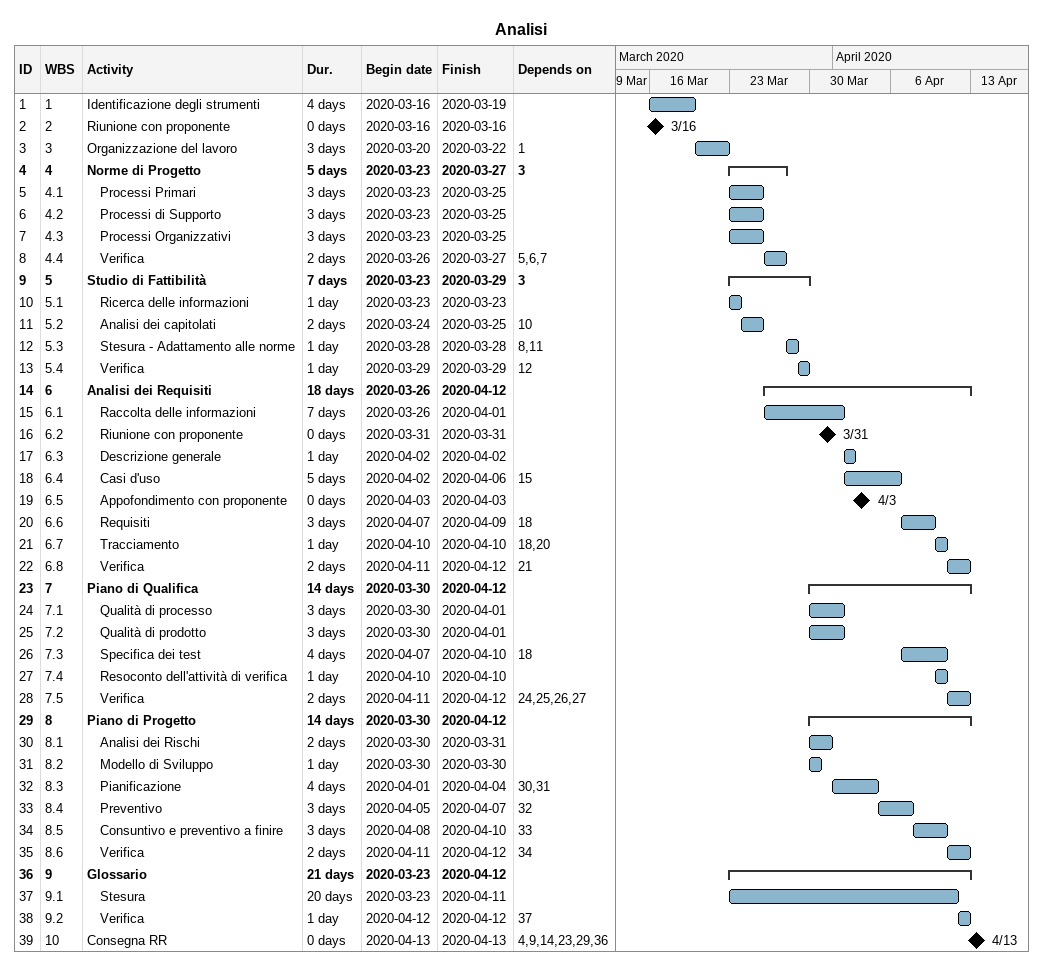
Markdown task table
Analisi

| ID | WBS | Task | Duration | Start | Finish | Predecessors |
|---|---|---|---|---|---|---|
| 1 | 1 | Identificazione degli strumenti | 4d | 2020-03-16 | 2020-03-19 |  |
| 2 | 2 | Riunione con proponente | 0d | 2020-03-16 | 2020-03-16 |  |
| 3 | 3 | Organizzazione del lavoro | 3d | 2020-03-20 | 2020-03-22 | 1 |
| 4 | 4 | **Norme di Progetto** | 5d | 2020-03-23 | 2020-03-27 | 3 |
| 5 | 4.1 | Processi Primari | 3d | 2020-03-23 | 2020-03-25 |  |
| 6 | 4.2 | Processi di Supporto | 3d | 2020-03-23 | 2020-03-25 |  |
| 7 | 4.3 | Processi Organizzativi | 3d | 2020-03-23 | 2020-03-25 |  |
| 8 | 4.4 | Verifica | 2d | 2020-03-26 | 2020-03-27 | 5, 6, 7 |
| 9 | 5 | **Studio di Fattibilità** | 7d | 2020-03-23 | 2020-03-29 | 3 |
| 10 | 5.1 | Ricerca delle informazioni | 1d | 2020-03-23 | 2020-03-23 |  |
| 11 | 5.2 | Analisi dei capitolati | 2d | 2020-03-24 | 2020-03-25 | 10 |
| 12 | 5.3 | Stesura - Adattamento alle norme | 1d | 2020-03-28 | 2020-03-28 | 8, 11 |
| 13 | 5.4 | Verifica | 1d | 2020-03-29 | 2020-03-29 | 12 |
| 14 | 6 | **Analisi dei Requisiti** | 18d | 2020-03-26 | 2020-04-12 |  |
| 15 | 6.1 | Raccolta delle informazioni | 7d | 2020-03-26 | 2020-04-01 |  |
| 16 | 6.2 | Riunione con proponente | 0d | 2020-03-31 | 2020-03-31 |  |
| 17 | 6.3 | Descrizione generale | 1d | 2020-04-02 | 2020-04-02 |  |
| 18 | 6.4 | Casi d'uso | 5d | 2020-04-02 | 2020-04-06 | 15 |
| 19 | 6.5 | Appofondimento con proponente | 0d | 2020-04-03 | 2020-04-03 |  |
| 20 | 6.6 | Requisiti | 3d | 2020-04-07 | 2020-04-09 | 18 |
| 21 | 6.7 | Tracciamento | 1d | 2020-04-10 | 2020-04-10 | 18, 20 |
| 22 | 6.8 | Verifica | 2d | 2020-04-11 | 2020-04-12 | 21 |
| 23 | 7 | **Piano di Qualifica** | 14d | 2020-03-30 | 2020-04-12 |  |
| 24 | 7.1 | Qualità di processo | 3d | 2020-03-30 | 2020-04-01 |  |
| 25 | 7.2 | Qualità di prodotto | 3d | 2020-03-30 | 2020-04-01 |  |
| 26 | 7.3 | Specifica dei test | 4d | 2020-04-07 | 2020-04-10 | 18 |
| 27 | 7.4 | Resoconto dell'attività di verifica | 1d | 2020-04-10 | 2020-04-10 |  |
| 28 | 7.5 | Verifica | 2d | 2020-04-11 | 2020-04-12 | 24, 25, 26, 27 |
| 29 | 8 | **Piano di Progetto** | 14d | 2020-03-30 | 2020-04-12 |  |
| 30 | 8.1 | Analisi dei Rischi | 2d | 2020-03-30 | 2020-03-31 |  |
| 31 | 8.2 | Modello di Sviluppo | 1d | 2020-03-30 | 2020-03-30 |  |
| 32 | 8.3 | Pianificazione | 4d | 2020-04-01 | 2020-04-04 | 30, 31 |
| 33 | 8.4 | Preventivo | 3d | 2020-04-05 | 2020-04-07 | 32 |
| 34 | 8.5 | Consuntivo e preventivo a finire | 3d | 2020-04-08 | 2020-04-10 | 33 |
| 35 | 8.6 | Verifica | 2d | 2020-04-11 | 2020-04-12 | 34 |
| 36 | 9 | **Glossario** | 21d | 2020-03-23 | 2020-04-12 |  |
| 37 | 9.1 | Stesura | 20d | 2020-03-23 | 2020-04-11 |  |
| 38 | 9.2 | Verifica | 1d | 2020-04-12 | 2020-04-12 | 37 |
| 39 | 10 | Consegna RR | 0d | 2020-04-13 | 2020-04-13 | 4, 9, 14, 23, 29, 36 |
